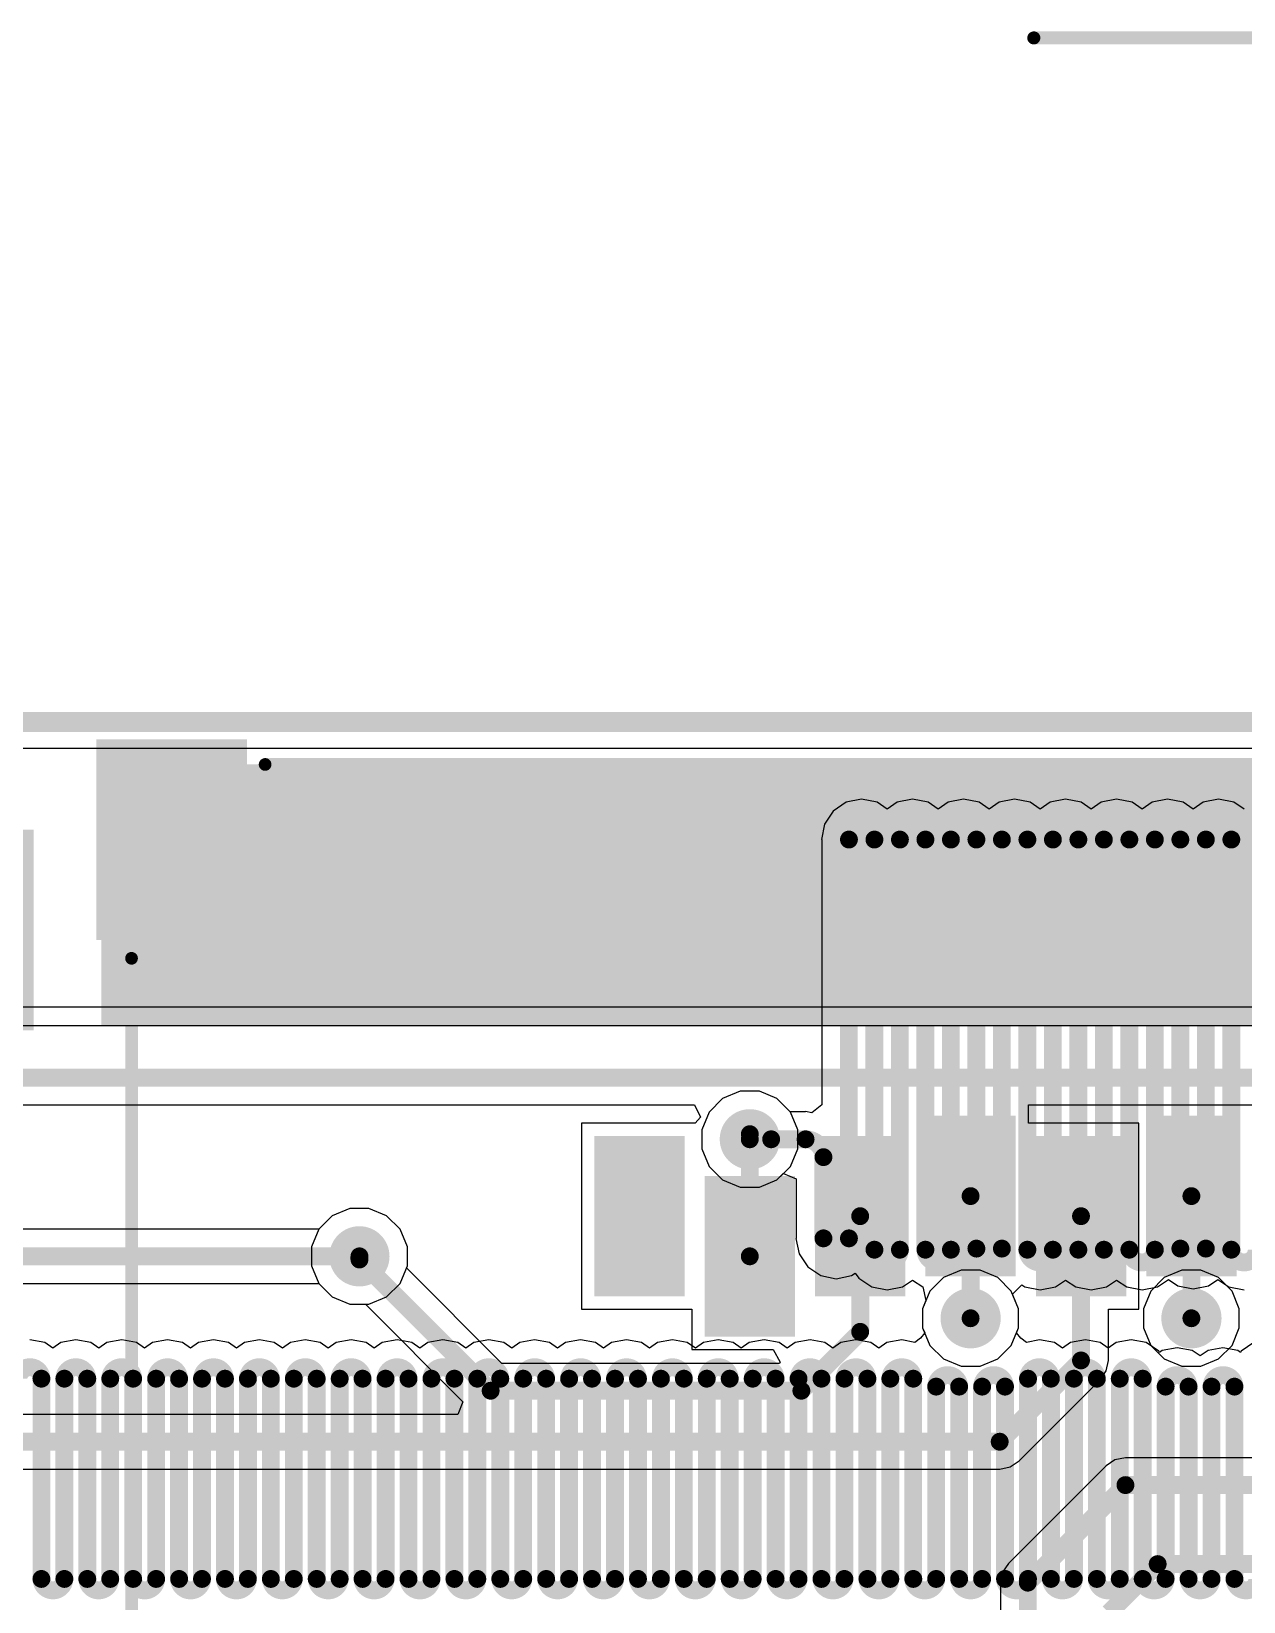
# Model space of a CAD drawing. Header units: inches. Extents: x -3 to 128, y -12 to 41.
# Drawn here: x 45.28 to 57.36, y 24.33 to 39.97 of the extents above; entities that cross this region are included whole.
import ezdxf

# ---------------------------------------------------------------- set-up
doc = ezdxf.new("R2010")
doc.units = ezdxf.units.IN
for name, color, linetype in [('Board Cutout', 216, 'Continuous'), ('Bottom Layer', 5, 'Continuous'), ('Layer 1', 16, 'Continuous'), ('Layer 2', 76, 'Continuous'), ('Mechanical 13', 56, 'Continuous'), ('Top Layer', 1, 'Continuous'), ('Top Overlay', 2, 'Continuous'), ('Top Paste', 8, 'Continuous'), ('Top Solder', 216, 'Continuous'), ('Via Holes', 16, 'Continuous')]:
    doc.layers.add(name, color=color, linetype=linetype)

msp = doc.modelspace()

# ---------------------------------------------------------------- hatches: boundary and pattern name
at = {"layer": 'Bottom Layer'}
h = msp.add_hatch(color=5, dxfattribs=at)
edge = h.paths.add_edge_path()
edge.add_arc((52.442, 28.933), 0.3, 0, 360)
h = msp.add_hatch(color=5, dxfattribs=at)
edge = h.paths.add_edge_path()
edge.add_arc((48.552, 27.767), 0.3, 0, 360)
h = msp.add_hatch(color=5, dxfattribs=at)
edge = h.paths.add_edge_path()
edge.add_arc((54.642, 27.15), 0.3, 0, 360)
h = msp.add_hatch(color=5, dxfattribs=at)
edge = h.paths.add_edge_path()
edge.add_arc((56.842, 27.15), 0.3, 0, 360)
at = {"layer": 'Layer 1'}
h = msp.add_hatch(color=16, dxfattribs=at)
edge = h.paths.add_edge_path()
edge.add_arc((52.442, 28.933), 0.3, 0, 360)
h = msp.add_hatch(color=16, dxfattribs=at)
edge = h.paths.add_edge_path()
edge.add_arc((48.552, 27.767), 0.3, 0, 360)
h = msp.add_hatch(color=16, dxfattribs=at)
edge = h.paths.add_edge_path()
edge.add_arc((54.642, 27.15), 0.3, 0, 360)
h = msp.add_hatch(color=16, dxfattribs=at)
edge = h.paths.add_edge_path()
edge.add_arc((56.842, 27.15), 0.3, 0, 360)
at = {"layer": 'Layer 2'}
h = msp.add_hatch(color=76, dxfattribs=at)
edge = h.paths.add_edge_path()
edge.add_arc((52.442, 28.933), 0.3, 0, 360)
h = msp.add_hatch(color=76, dxfattribs=at)
edge = h.paths.add_edge_path()
edge.add_arc((48.552, 27.767), 0.3, 0, 360)
h = msp.add_hatch(color=76, dxfattribs=at)
edge = h.paths.add_edge_path()
edge.add_arc((54.642, 27.15), 0.3, 0, 360)
h = msp.add_hatch(color=76, dxfattribs=at)
edge = h.paths.add_edge_path()
edge.add_arc((56.842, 27.15), 0.3, 0, 360)
at = {"layer": 'Top Layer'}
for points in [[(47.382, 30.967), (45.982, 30.967), (45.982, 32.867), (47.382, 32.867)], [(60.532, 32.667), (45.982, 32.667), (45.982, 30.067), (60.532, 30.067)], [(55.042, 27.617), (54.242, 27.617), (54.242, 29.117), (55.042, 29.117)], [(57.242, 27.617), (56.442, 27.617), (56.442, 29.117), (57.242, 29.117)], [(51.742, 27.417), (50.942, 27.417), (50.942, 28.917), (51.742, 28.917)], [(53.942, 27.417), (53.142, 27.417), (53.142, 28.917), (53.942, 28.917)], [(56.142, 27.417), (55.342, 27.417), (55.342, 28.917), (56.142, 28.917)], [(52.842, 27.017), (52.042, 27.017), (52.042, 28.517), (52.842, 28.517)]]:
    msp.add_hatch(color=1, dxfattribs=at).paths.add_polyline_path(points)
h = msp.add_hatch(color=1, dxfattribs=at)
edge = h.paths.add_edge_path()
edge.add_arc((52.442, 28.933), 0.3, 0, 360)
h = msp.add_hatch(color=1, dxfattribs=at)
edge = h.paths.add_edge_path()
edge.add_arc((48.552, 27.767), 0.3, 0, 360)
h = msp.add_hatch(color=1, dxfattribs=at)
edge = h.paths.add_edge_path()
edge.add_arc((54.642, 27.15), 0.3, 0, 360)
h = msp.add_hatch(color=1, dxfattribs=at)
edge = h.paths.add_edge_path()
edge.add_arc((56.842, 27.15), 0.3, 0, 360)
at = {"layer": 'Top Paste'}
for points in [[(47.382, 30.967), (45.982, 30.967), (45.982, 32.867), (47.382, 32.867)], [(55.042, 27.617), (54.242, 27.617), (54.242, 29.117), (55.042, 29.117)], [(57.242, 27.617), (56.442, 27.617), (56.442, 29.117), (57.242, 29.117)], [(51.742, 27.417), (50.942, 27.417), (50.942, 28.917), (51.742, 28.917)], [(53.942, 27.417), (53.142, 27.417), (53.142, 28.917), (53.942, 28.917)], [(56.142, 27.417), (55.342, 27.417), (55.342, 28.917), (56.142, 28.917)], [(52.842, 27.017), (52.042, 27.017), (52.042, 28.517), (52.842, 28.517)]]:
    msp.add_hatch(color=8, dxfattribs=at).paths.add_polyline_path(points)
at = {"layer": 'Top Solder'}
for points in [[(47.432, 30.917), (45.932, 30.917), (45.932, 32.917), (47.432, 32.917)], [(45.305, 30.017), (43.805, 30.017), (43.805, 32.017), (45.305, 32.017)], [(55.092, 27.567), (54.192, 27.567), (54.192, 29.167), (55.092, 29.167)], [(57.292, 27.567), (56.392, 27.567), (56.392, 29.167), (57.292, 29.167)], [(51.792, 27.367), (50.892, 27.367), (50.892, 28.967), (51.792, 28.967)], [(53.992, 27.367), (53.092, 27.367), (53.092, 28.967), (53.992, 28.967)], [(56.192, 27.367), (55.292, 27.367), (55.292, 28.967), (56.192, 28.967)], [(52.892, 26.967), (51.992, 26.967), (51.992, 28.567), (52.892, 28.567)]]:
    msp.add_hatch(color=216, dxfattribs=at).paths.add_polyline_path(points)
at = {"layer": 'Via Holes'}
h = msp.add_hatch(color=7, dxfattribs=at)
edge = h.paths.add_edge_path()
edge.add_arc((52.442, 28.933), 0.15, 0, 360)
h = msp.add_hatch(color=7, dxfattribs=at)
edge = h.paths.add_edge_path()
edge.add_arc((48.552, 27.767), 0.15, 0, 360)
h = msp.add_hatch(color=7, dxfattribs=at)
edge = h.paths.add_edge_path()
edge.add_arc((54.642, 27.15), 0.15, 0, 360)
h = msp.add_hatch(color=7, dxfattribs=at)
edge = h.paths.add_edge_path()
edge.add_arc((56.842, 27.15), 0.15, 0, 360)

# ---------------------------------------------------------------- linework, layer by layer
at = {"layer": 'Board Cutout', "const_width": 0.2}
msp.add_lwpolyline([(-0.003, 33.09), (59.998, 33.09)], dxfattribs=at)
at = {"layer": 'Bottom Layer'}
for p, q in [((44.593, 32.831), (58.748, 32.831)), ((60.181, 30.248), (12.788, 30.248)), ((12.788, 30.067), (60.181, 30.067)), ((52.347, 29.411), (52.171, 29.338)), ((52.537, 29.411), (52.347, 29.411)), ((52.712, 29.338), (52.537, 29.411)), ((52.171, 29.338), (52.037, 29.204)), ((52.847, 29.204), (52.712, 29.338)), ((52.037, 29.204), (51.964, 29.028)), ((52.919, 29.028), (52.847, 29.204)), ((51.964, 29.028), (51.964, 28.838)), ((52.919, 28.838), (52.919, 29.028)), ((51.964, 28.838), (52.037, 28.663)), ((52.847, 28.663), (52.919, 28.838)), ((52.037, 28.663), (52.171, 28.528)), ((52.712, 28.528), (52.847, 28.663)), ((52.171, 28.528), (52.347, 28.455)), ((52.537, 28.455), (52.712, 28.528)), ((52.347, 28.455), (52.537, 28.455)), ((48.281, 28.172), (48.147, 28.038)), ((48.457, 28.245), (48.281, 28.172)), ((48.647, 28.245), (48.457, 28.245)), ((48.823, 28.172), (48.647, 28.245)), ((48.957, 28.038), (48.823, 28.172)), ((48.147, 28.038), (48.074, 27.862)), ((49.03, 27.862), (48.957, 28.038)), ((48.074, 27.862), (48.074, 27.672)), ((49.03, 27.672), (49.03, 27.862)), ((48.074, 27.672), (48.147, 27.496)), ((48.957, 27.496), (49.03, 27.672)), ((56.571, 27.555), (56.437, 27.42)), ((56.747, 27.628), (56.571, 27.555)), ((56.937, 27.628), (56.747, 27.628)), ((57.112, 27.555), (56.937, 27.628)), ((57.247, 27.42), (57.112, 27.555)), ((48.147, 27.496), (48.281, 27.362)), ((48.823, 27.362), (48.957, 27.496)), ((56.437, 27.42), (56.364, 27.245)), ((57.319, 27.245), (57.247, 27.42)), ((48.281, 27.362), (48.457, 27.289)), ((48.457, 27.289), (48.647, 27.289)), ((48.647, 27.289), (48.823, 27.362)), ((56.364, 27.245), (56.364, 27.055)), ((57.319, 27.055), (57.319, 27.245)), ((56.364, 27.055), (56.437, 26.879)), ((57.247, 26.879), (57.319, 27.055)), ((56.437, 26.879), (56.571, 26.745)), ((57.112, 26.745), (57.247, 26.879)), ((56.571, 26.745), (56.747, 26.672)), ((56.747, 26.672), (56.937, 26.672)), ((56.937, 26.672), (57.112, 26.745))]:
    msp.add_line(p, q, dxfattribs=at)
at = {"layer": 'Layer 1'}
for p, q in [((44.593, 32.831), (58.748, 32.831)), ((53.403, 32.29), (53.273, 32.203)), ((53.556, 32.321), (53.403, 32.29)), ((53.71, 32.29), (53.556, 32.321)), ((53.81, 32.223), (53.71, 32.29)), ((53.911, 32.29), (53.81, 32.223)), ((54.064, 32.321), (53.911, 32.29)), ((54.218, 32.29), (54.064, 32.321)), ((54.318, 32.223), (54.218, 32.29)), ((54.419, 32.29), (54.318, 32.223)), ((54.572, 32.321), (54.419, 32.29)), ((54.726, 32.29), (54.572, 32.321)), ((54.826, 32.223), (54.726, 32.29)), ((54.927, 32.29), (54.826, 32.223)), ((55.08, 32.321), (54.927, 32.29)), ((55.234, 32.29), (55.08, 32.321)), ((55.334, 32.223), (55.234, 32.29)), ((55.435, 32.29), (55.334, 32.223)), ((55.588, 32.321), (55.435, 32.29)), ((55.742, 32.29), (55.588, 32.321)), ((55.842, 32.223), (55.742, 32.29)), ((55.943, 32.29), (55.842, 32.223)), ((56.096, 32.321), (55.943, 32.29)), ((56.25, 32.29), (56.096, 32.321)), ((56.35, 32.223), (56.25, 32.29)), ((56.451, 32.29), (56.35, 32.223)), ((56.604, 32.321), (56.451, 32.29)), ((56.758, 32.29), (56.604, 32.321)), ((56.858, 32.223), (56.758, 32.29)), ((56.959, 32.29), (56.858, 32.223)), ((57.112, 32.321), (56.959, 32.29)), ((57.266, 32.29), (57.112, 32.321)), ((57.366, 32.223), (57.266, 32.29)), ((53.186, 32.073), (53.155, 31.919)), ((53.273, 32.203), (53.186, 32.073)), ((53.155, 31.919), (53.158, 31.919)), ((53.158, 31.919), (53.158, 29.277)), ((52.347, 29.411), (52.171, 29.338)), ((52.537, 29.411), (52.347, 29.411)), ((52.712, 29.338), (52.537, 29.411)), ((52.171, 29.338), (52.037, 29.204)), ((52.845, 29.205), (52.712, 29.338)), ((53.158, 29.277), (53.059, 29.196)), ((52.037, 29.204), (51.964, 29.028)), ((52.998, 29.205), (52.845, 29.205)), ((53.059, 29.196), (52.998, 29.209)), ((52.998, 29.209), (52.998, 29.205)), ((51.964, 29.028), (51.964, 28.838)), ((51.964, 28.838), (52.037, 28.663)), ((52.037, 28.663), (52.171, 28.528)), ((52.171, 28.528), (52.347, 28.455)), ((52.537, 28.455), (52.712, 28.528)), ((52.712, 28.528), (52.777, 28.592)), ((52.777, 28.592), (52.904, 28.54)), ((52.904, 28.54), (52.904, 27.946)), ((52.347, 28.455), (52.537, 28.455)), ((48.281, 28.172), (48.148, 28.039)), ((48.457, 28.245), (48.281, 28.172)), ((48.647, 28.245), (48.457, 28.245)), ((48.823, 28.172), (48.647, 28.245)), ((48.957, 28.038), (48.823, 28.172)), ((48.148, 28.039), (39.082, 28.039)), ((49.03, 27.862), (48.957, 28.038)), ((49.03, 27.672), (49.03, 27.862)), ((52.904, 27.946), (52.901, 27.946)), ((52.901, 27.946), (52.932, 27.792)), ((52.932, 27.792), (53.019, 27.662)), ((48.957, 27.496), (49.03, 27.672)), ((53.019, 27.662), (53.149, 27.575)), ((53.149, 27.575), (53.302, 27.544)), ((53.302, 27.544), (53.456, 27.575)), ((53.456, 27.575), (53.493, 27.6)), ((53.493, 27.6), (53.527, 27.549)), ((53.527, 27.549), (53.657, 27.462)), ((56.504, 27.462), (56.612, 27.535)), ((56.612, 27.535), (56.705, 27.473)), ((57.012, 27.473), (57.105, 27.535)), ((57.105, 27.535), (57.213, 27.462)), ((39.861, 27.495), (48.148, 27.495)), ((48.148, 27.495), (48.281, 27.362)), ((48.823, 27.362), (48.957, 27.496)), ((53.657, 27.462), (53.81, 27.432)), ((53.81, 27.432), (53.964, 27.462)), ((53.964, 27.462), (54.064, 27.529)), ((54.064, 27.529), (54.165, 27.462)), ((54.165, 27.462), (54.197, 27.326)), ((55.059, 27.391), (55.151, 27.482)), ((55.119, 27.245), (55.059, 27.391)), ((55.151, 27.482), (55.181, 27.462)), ((55.181, 27.462), (55.334, 27.432)), ((55.334, 27.432), (55.488, 27.462)), ((55.488, 27.462), (55.588, 27.529)), ((55.588, 27.529), (55.689, 27.462)), ((55.689, 27.462), (55.842, 27.432)), ((55.842, 27.432), (55.996, 27.462)), ((55.996, 27.462), (56.096, 27.529)), ((56.096, 27.529), (56.197, 27.462)), ((56.197, 27.462), (56.35, 27.432)), ((56.35, 27.432), (56.504, 27.462)), ((56.705, 27.473), (56.858, 27.442)), ((56.858, 27.442), (57.012, 27.473)), ((57.213, 27.462), (57.366, 27.432)), ((48.281, 27.362), (48.457, 27.289)), ((48.457, 27.289), (48.647, 27.289)), ((48.647, 27.289), (48.823, 27.362)), ((54.197, 27.326), (54.164, 27.245)), ((54.164, 27.245), (54.164, 27.055)), ((55.119, 27.055), (55.119, 27.245)), ((45.418, 26.907), (45.269, 26.936)), ((45.498, 26.853), (45.418, 26.907)), ((45.578, 26.907), (45.498, 26.853)), ((45.726, 26.936), (45.578, 26.907)), ((45.875, 26.907), (45.726, 26.936)), ((45.955, 26.853), (45.875, 26.907)), ((46.035, 26.907), (45.955, 26.853)), ((46.184, 26.936), (46.035, 26.907)), ((46.332, 26.907), (46.184, 26.936)), ((46.412, 26.853), (46.332, 26.907)), ((46.492, 26.907), (46.412, 26.853)), ((46.641, 26.936), (46.492, 26.907)), ((46.789, 26.907), (46.641, 26.936)), ((46.869, 26.853), (46.789, 26.907)), ((46.949, 26.907), (46.869, 26.853)), ((47.098, 26.936), (46.949, 26.907)), ((47.247, 26.907), (47.098, 26.936)), ((47.327, 26.853), (47.247, 26.907)), ((47.407, 26.907), (47.327, 26.853)), ((47.555, 26.936), (47.407, 26.907)), ((47.704, 26.907), (47.555, 26.936)), ((47.784, 26.853), (47.704, 26.907)), ((47.864, 26.907), (47.784, 26.853)), ((48.012, 26.936), (47.864, 26.907)), ((48.161, 26.907), (48.012, 26.936)), ((48.241, 26.853), (48.161, 26.907)), ((48.321, 26.907), (48.241, 26.853)), ((48.47, 26.936), (48.321, 26.907)), ((48.618, 26.907), (48.47, 26.936)), ((48.698, 26.853), (48.618, 26.907)), ((48.778, 26.907), (48.698, 26.853)), ((48.927, 26.936), (48.778, 26.907)), ((49.075, 26.907), (48.927, 26.936)), ((49.155, 26.853), (49.075, 26.907)), ((49.235, 26.907), (49.155, 26.853)), ((49.384, 26.936), (49.235, 26.907)), ((49.533, 26.907), (49.384, 26.936)), ((49.613, 26.853), (49.533, 26.907)), ((49.693, 26.907), (49.613, 26.853)), ((49.841, 26.936), (49.693, 26.907)), ((49.99, 26.907), (49.841, 26.936)), ((50.07, 26.853), (49.99, 26.907)), ((50.15, 26.907), (50.07, 26.853)), ((50.298, 26.936), (50.15, 26.907)), ((50.447, 26.907), (50.298, 26.936)), ((50.527, 26.853), (50.447, 26.907)), ((50.607, 26.907), (50.527, 26.853)), ((50.756, 26.936), (50.607, 26.907)), ((50.904, 26.907), (50.756, 26.936)), ((50.984, 26.853), (50.904, 26.907)), ((51.064, 26.907), (50.984, 26.853)), ((51.213, 26.936), (51.064, 26.907)), ((51.361, 26.907), (51.213, 26.936)), ((51.441, 26.853), (51.361, 26.907)), ((51.521, 26.907), (51.441, 26.853)), ((51.67, 26.936), (51.521, 26.907)), ((51.819, 26.907), (51.67, 26.936)), ((51.899, 26.853), (51.819, 26.907)), ((51.979, 26.907), (51.899, 26.853)), ((52.127, 26.936), (51.979, 26.907)), ((52.276, 26.907), (52.127, 26.936)), ((52.356, 26.853), (52.276, 26.907)), ((52.436, 26.907), (52.356, 26.853)), ((52.584, 26.936), (52.436, 26.907)), ((52.733, 26.907), (52.584, 26.936)), ((52.813, 26.853), (52.733, 26.907)), ((52.893, 26.907), (52.813, 26.853)), ((53.042, 26.936), (52.893, 26.907)), ((53.19, 26.907), (53.042, 26.936)), ((53.27, 26.853), (53.19, 26.907)), ((53.35, 26.907), (53.27, 26.853)), ((53.499, 26.936), (53.35, 26.907)), ((53.647, 26.907), (53.499, 26.936)), ((53.727, 26.853), (53.647, 26.907)), ((53.807, 26.907), (53.727, 26.853)), ((53.956, 26.936), (53.807, 26.907)), ((54.086, 26.91), (53.956, 26.936)), ((54.141, 26.952), (54.086, 26.91)), ((54.184, 27.006), (54.141, 26.952)), ((54.164, 27.055), (54.184, 27.006)), ((55.099, 27.006), (55.119, 27.055)), ((55.143, 26.951), (55.099, 27.006)), ((55.197, 26.91), (55.143, 26.951)), ((55.328, 26.936), (55.197, 26.91)), ((55.476, 26.907), (55.328, 26.936)), ((55.556, 26.853), (55.476, 26.907)), ((55.636, 26.907), (55.556, 26.853)), ((55.785, 26.936), (55.636, 26.907)), ((55.933, 26.907), (55.785, 26.936)), ((56.013, 26.853), (55.933, 26.907)), ((56.093, 26.907), (56.013, 26.853)), ((56.242, 26.936), (56.093, 26.907)), ((56.391, 26.907), (56.242, 26.936)), ((56.517, 26.822), (56.391, 26.907)), ((57.465, 26.907), (57.339, 26.822)), ((56.525, 26.81), (56.517, 26.822)), ((56.551, 26.828), (56.525, 26.81)), ((56.699, 26.857), (56.551, 26.828)), ((56.848, 26.828), (56.699, 26.857)), ((56.928, 26.774), (56.848, 26.828)), ((57.008, 26.828), (56.928, 26.774)), ((57.156, 26.857), (57.008, 26.828)), ((57.305, 26.828), (57.156, 26.857)), ((57.331, 26.81), (57.305, 26.828)), ((57.339, 26.822), (57.331, 26.81))]:
    msp.add_line(p, q, dxfattribs=at)
at = {"layer": 'Layer 1', "const_width": 0.178}
for points in [[(53.429, 31.919, -1), (53.683, 31.919)], [(53.937, 31.919, -1), (54.191, 31.919)], [(54.445, 31.919, -1), (54.699, 31.919)], [(54.953, 31.919, -1), (55.207, 31.919)], [(55.461, 31.919, -1), (55.715, 31.919)], [(55.969, 31.919, -1), (56.223, 31.919)], [(56.477, 31.919, -1), (56.731, 31.919)], [(56.985, 31.919, -1), (57.239, 31.919)], [(52.998, 28.933, -0.414214), (53.175, 28.755)], [(53.429, 27.946, -1), (53.175, 27.946)], [(53.937, 27.833, -1), (53.683, 27.833)], [(54.445, 27.833, -1), (54.191, 27.833)], [(54.953, 27.844, -1), (54.699, 27.844)], [(55.461, 27.833, -1), (55.207, 27.833)], [(55.969, 27.833, -1), (55.715, 27.833)], [(56.477, 27.833, -1), (56.223, 27.833)], [(56.985, 27.844, -1), (56.731, 27.844)], [(57.493, 27.833, -1), (57.239, 27.833)], [(45.155, 26.548, -1), (45.384, 26.548)], [(45.612, 26.548, -1), (45.841, 26.548)], [(46.069, 26.548, -1), (46.298, 26.548)], [(46.527, 26.548, -1), (46.755, 26.548)], [(46.984, 26.548, -1), (47.212, 26.548)], [(47.441, 26.548, -1), (47.67, 26.548)], [(47.898, 26.548, -1), (48.127, 26.548)], [(48.355, 26.548, -1), (48.584, 26.548)], [(48.813, 26.548, -1), (49.041, 26.548)], [(49.27, 26.548, -1), (49.498, 26.548)], [(49.727, 26.548, -1), (49.956, 26.548)], [(50.184, 26.548, -1), (50.413, 26.548)], [(50.641, 26.548, -1), (50.87, 26.548)], [(51.099, 26.548, -1), (51.327, 26.548)], [(51.556, 26.548, -1), (51.784, 26.548)], [(52.013, 26.548, -1), (52.242, 26.548)], [(52.47, 26.548, -1), (52.699, 26.548)], [(52.927, 26.548, -1), (53.156, 26.548)], [(53.385, 26.548, -1), (53.613, 26.548)], [(53.842, 26.548, -1), (54.07, 26.548)], [(55.213, 26.548, -1), (55.442, 26.548)], [(55.671, 26.548, -1), (55.899, 26.548)], [(56.128, 26.548, -1), (56.356, 26.548)], [(54.299, 26.469, -1), (54.528, 26.469)], [(54.756, 26.469, -1), (54.985, 26.469)], [(56.585, 26.469, -1), (56.814, 26.469)], [(57.042, 26.469, -1), (57.271, 26.469)], [(45.612, 24.553, -1), (45.384, 24.553)], [(46.069, 24.553, -1), (45.841, 24.553)], [(46.527, 24.553, -1), (46.298, 24.553)], [(46.984, 24.553, -1), (46.755, 24.553)], [(47.441, 24.553, -1), (47.212, 24.553)], [(47.898, 24.553, -1), (47.67, 24.553)], [(48.355, 24.553, -1), (48.127, 24.553)], [(48.813, 24.553, -1), (48.584, 24.553)], [(49.27, 24.553, -1), (49.041, 24.553)], [(49.727, 24.553, -1), (49.498, 24.553)], [(50.184, 24.553, -1), (49.956, 24.553)], [(50.641, 24.553, -1), (50.413, 24.553)], [(51.099, 24.553, -1), (50.87, 24.553)], [(51.556, 24.553, -1), (51.327, 24.553)], [(52.013, 24.553, -1), (51.784, 24.553)], [(52.47, 24.553, -1), (52.242, 24.553)], [(52.927, 24.553, -1), (52.699, 24.553)], [(53.385, 24.553, -1), (53.156, 24.553)], [(53.842, 24.553, -1), (53.613, 24.553)], [(54.299, 24.553, -1), (54.07, 24.553)], [(54.756, 24.553, -1), (54.528, 24.553)], [(55.213, 24.553, -1), (54.985, 24.553)], [(55.671, 24.553, -1), (55.442, 24.553)], [(56.128, 24.553, -1), (55.899, 24.553)], [(56.585, 24.553, -1), (56.356, 24.553)], [(57.042, 24.553, -1), (56.814, 24.553)], [(57.499, 24.553, -1), (57.271, 24.553)]]:
    msp.add_lwpolyline(points, format="xyb", dxfattribs=at)
for points in [[(53.429, 27.946), (53.429, 31.919)], [(53.683, 27.833), (53.683, 31.919)], [(53.937, 27.833), (53.937, 31.919)], [(54.191, 27.833), (54.191, 31.919)], [(54.445, 27.833), (54.445, 31.919)], [(54.699, 27.844), (54.699, 31.919)], [(54.953, 27.844), (54.953, 31.919)], [(55.207, 27.833), (55.207, 31.919)], [(55.461, 27.833), (55.461, 31.919)], [(55.715, 27.833), (55.715, 31.919)], [(55.969, 27.833), (55.969, 31.919)], [(56.223, 27.833), (56.223, 31.919)], [(56.477, 27.833), (56.477, 31.919)], [(56.731, 27.844), (56.731, 31.919)], [(56.985, 27.844), (56.985, 31.919)], [(57.239, 27.833), (57.239, 31.919)], [(52.442, 28.933), (52.655, 28.933)], [(52.655, 28.933), (52.998, 28.933)], [(53.175, 27.946), (53.175, 28.755)], [(39.082, 27.767), (48.552, 27.767)], [(45.384, 24.553), (45.384, 26.548)], [(45.612, 24.553), (45.612, 26.548)], [(45.841, 24.553), (45.841, 26.548)], [(46.069, 24.553), (46.069, 26.548)], [(46.298, 24.553), (46.298, 26.548)], [(46.527, 24.553), (46.527, 26.548)], [(46.755, 24.553), (46.755, 26.548)], [(46.984, 24.553), (46.984, 26.548)], [(47.212, 24.553), (47.212, 26.548)], [(47.441, 24.553), (47.441, 26.548)], [(47.67, 24.553), (47.67, 26.548)], [(47.898, 24.553), (47.898, 26.548)], [(48.127, 24.553), (48.127, 26.548)], [(48.355, 24.553), (48.355, 26.548)], [(48.584, 24.553), (48.584, 26.548)], [(48.813, 24.553), (48.813, 26.548)], [(49.041, 24.553), (49.041, 26.548)], [(49.27, 24.553), (49.27, 26.548)], [(49.498, 24.553), (49.498, 26.548)], [(49.727, 24.553), (49.727, 26.548)], [(49.956, 24.553), (49.956, 26.548)], [(50.184, 24.553), (50.184, 26.548)], [(50.413, 24.553), (50.413, 26.548)], [(50.641, 24.553), (50.641, 26.548)], [(50.87, 24.553), (50.87, 26.548)], [(51.099, 24.553), (51.099, 26.548)], [(51.327, 24.553), (51.327, 26.548)], [(51.556, 24.553), (51.556, 26.548)], [(51.784, 24.553), (51.784, 26.548)], [(52.013, 24.553), (52.013, 26.548)], [(52.242, 24.553), (52.242, 26.548)], [(52.47, 24.553), (52.47, 26.548)], [(52.699, 24.553), (52.699, 26.548)], [(52.927, 24.553), (52.927, 26.548)], [(53.156, 24.553), (53.156, 26.548)], [(53.385, 24.553), (53.385, 26.548)], [(53.613, 24.553), (53.613, 26.548)], [(53.842, 24.553), (53.842, 26.548)], [(54.07, 24.553), (54.07, 26.548)], [(55.213, 24.553), (55.213, 26.548)], [(55.442, 24.553), (55.442, 26.548)], [(55.671, 24.553), (55.671, 26.548)], [(55.899, 24.553), (55.899, 26.548)], [(56.128, 24.553), (56.128, 26.548)], [(56.356, 24.553), (56.356, 26.548)], [(54.299, 24.553), (54.299, 26.469)], [(54.528, 24.553), (54.528, 26.469)], [(54.756, 24.553), (54.756, 26.469)], [(54.985, 24.553), (54.985, 26.469)], [(56.585, 24.553), (56.585, 26.469)], [(56.814, 24.553), (56.814, 26.469)], [(57.042, 24.553), (57.042, 26.469)], [(57.271, 24.553), (57.271, 26.469)]]:
    msp.add_lwpolyline(points, dxfattribs=at)
at = {"layer": 'Layer 1', "const_width": 0.0889}
for points in [[(53.385, 31.919, 1), (53.474, 31.919, 1)], [(53.385, 31.919, 1), (53.474, 31.919, 1)], [(53.639, 31.919, 1), (53.728, 31.919, 1)], [(53.639, 31.919, 1), (53.728, 31.919, 1)], [(53.893, 31.919, 1), (53.982, 31.919, 1)], [(53.893, 31.919, 1), (53.982, 31.919, 1)], [(54.147, 31.919, 1), (54.236, 31.919, 1)], [(54.147, 31.919, 1), (54.236, 31.919, 1)], [(54.401, 31.919, 1), (54.49, 31.919, 1)], [(54.401, 31.919, 1), (54.49, 31.919, 1)], [(54.655, 31.919, 1), (54.744, 31.919, 1)], [(54.655, 31.919, 1), (54.744, 31.919, 1)], [(54.909, 31.919, 1), (54.998, 31.919, 1)], [(54.909, 31.919, 1), (54.998, 31.919, 1)], [(55.163, 31.919, 1), (55.252, 31.919, 1)], [(55.163, 31.919, 1), (55.252, 31.919, 1)], [(55.417, 31.919, 1), (55.506, 31.919, 1)], [(55.417, 31.919, 1), (55.506, 31.919, 1)], [(55.671, 31.919, 1), (55.76, 31.919, 1)], [(55.671, 31.919, 1), (55.76, 31.919, 1)], [(55.925, 31.919, 1), (56.014, 31.919, 1)], [(55.925, 31.919, 1), (56.014, 31.919, 1)], [(56.179, 31.919, 1), (56.268, 31.919, 1)], [(56.179, 31.919, 1), (56.268, 31.919, 1)], [(56.433, 31.919, 1), (56.522, 31.919, 1)], [(56.433, 31.919, 1), (56.522, 31.919, 1)], [(56.687, 31.919, 1), (56.776, 31.919, 1)], [(56.687, 31.919, 1), (56.776, 31.919, 1)], [(56.941, 31.919, 1), (57.03, 31.919, 1)], [(56.941, 31.919, 1), (57.03, 31.919, 1)], [(57.195, 31.919, 1), (57.284, 31.919, 1)], [(57.195, 31.919, 1), (57.284, 31.919, 1)], [(52.397, 28.933, 1), (52.486, 28.933, 1)], [(52.61, 28.933, 1), (52.699, 28.933, 1)], [(52.61, 28.933, 1), (52.699, 28.933, 1)], [(52.953, 28.933, 1), (53.042, 28.933, 1)], [(52.953, 28.933, 1), (53.042, 28.933, 1)], [(53.131, 28.755, 1), (53.22, 28.755, 1)], [(53.131, 28.755, 1), (53.22, 28.755, 1)], [(53.131, 27.946, 1), (53.22, 27.946, 1)], [(53.131, 27.946, 1), (53.22, 27.946, 1)], [(53.385, 27.946, 1), (53.474, 27.946, 1)], [(53.385, 27.946, 1), (53.474, 27.946, 1)], [(48.508, 27.767, 1), (48.597, 27.767, 1)], [(53.639, 27.833, 1), (53.728, 27.833, 1)], [(53.639, 27.833, 1), (53.728, 27.833, 1)], [(53.893, 27.833, 1), (53.982, 27.833, 1)], [(53.893, 27.833, 1), (53.982, 27.833, 1)], [(54.147, 27.833, 1), (54.236, 27.833, 1)], [(54.147, 27.833, 1), (54.236, 27.833, 1)], [(54.401, 27.833, 1), (54.49, 27.833, 1)], [(54.401, 27.833, 1), (54.49, 27.833, 1)], [(54.655, 27.844, 1), (54.744, 27.844, 1)], [(54.655, 27.844, 1), (54.744, 27.844, 1)], [(54.909, 27.844, 1), (54.998, 27.844, 1)], [(54.909, 27.844, 1), (54.998, 27.844, 1)], [(55.163, 27.833, 1), (55.252, 27.833, 1)], [(55.163, 27.833, 1), (55.252, 27.833, 1)], [(55.417, 27.833, 1), (55.506, 27.833, 1)], [(55.417, 27.833, 1), (55.506, 27.833, 1)], [(55.671, 27.833, 1), (55.76, 27.833, 1)], [(55.671, 27.833, 1), (55.76, 27.833, 1)], [(55.925, 27.833, 1), (56.014, 27.833, 1)], [(55.925, 27.833, 1), (56.014, 27.833, 1)], [(56.179, 27.833, 1), (56.268, 27.833, 1)], [(56.179, 27.833, 1), (56.268, 27.833, 1)], [(56.433, 27.833, 1), (56.522, 27.833, 1)], [(56.433, 27.833, 1), (56.522, 27.833, 1)], [(56.687, 27.844, 1), (56.776, 27.844, 1)], [(56.687, 27.844, 1), (56.776, 27.844, 1)], [(56.941, 27.844, 1), (57.03, 27.844, 1)], [(56.941, 27.844, 1), (57.03, 27.844, 1)], [(57.195, 27.833, 1), (57.284, 27.833, 1)], [(57.195, 27.833, 1), (57.284, 27.833, 1)], [(45.339, 26.548, 1), (45.428, 26.548, 1)], [(45.339, 26.548, 1), (45.428, 26.548, 1)], [(45.568, 26.548, 1), (45.657, 26.548, 1)], [(45.568, 26.548, 1), (45.657, 26.548, 1)], [(45.796, 26.548, 1), (45.885, 26.548, 1)], [(45.796, 26.548, 1), (45.885, 26.548, 1)], [(46.025, 26.548, 1), (46.114, 26.548, 1)], [(46.025, 26.548, 1), (46.114, 26.548, 1)], [(46.253, 26.548, 1), (46.342, 26.548, 1)], [(46.253, 26.548, 1), (46.342, 26.548, 1)], [(46.482, 26.548, 1), (46.571, 26.548, 1)], [(46.482, 26.548, 1), (46.571, 26.548, 1)], [(46.711, 26.548, 1), (46.8, 26.548, 1)], [(46.711, 26.548, 1), (46.8, 26.548, 1)], [(46.939, 26.548, 1), (47.028, 26.548, 1)], [(46.939, 26.548, 1), (47.028, 26.548, 1)], [(47.168, 26.548, 1), (47.257, 26.548, 1)], [(47.168, 26.548, 1), (47.257, 26.548, 1)], [(47.396, 26.548, 1), (47.485, 26.548, 1)], [(47.396, 26.548, 1), (47.485, 26.548, 1)], [(47.625, 26.548, 1), (47.714, 26.548, 1)], [(47.625, 26.548, 1), (47.714, 26.548, 1)], [(47.854, 26.548, 1), (47.943, 26.548, 1)], [(47.854, 26.548, 1), (47.943, 26.548, 1)], [(48.082, 26.548, 1), (48.171, 26.548, 1)], [(48.082, 26.548, 1), (48.171, 26.548, 1)], [(48.311, 26.548, 1), (48.4, 26.548, 1)], [(48.311, 26.548, 1), (48.4, 26.548, 1)], [(48.539, 26.548, 1), (48.628, 26.548, 1)], [(48.539, 26.548, 1), (48.628, 26.548, 1)], [(48.768, 26.548, 1), (48.857, 26.548, 1)], [(48.768, 26.548, 1), (48.857, 26.548, 1)], [(48.997, 26.548, 1), (49.086, 26.548, 1)], [(48.997, 26.548, 1), (49.086, 26.548, 1)], [(49.225, 26.548, 1), (49.314, 26.548, 1)], [(49.225, 26.548, 1), (49.314, 26.548, 1)], [(49.454, 26.548, 1), (49.543, 26.548, 1)], [(49.454, 26.548, 1), (49.543, 26.548, 1)], [(49.682, 26.548, 1), (49.771, 26.548, 1)], [(49.682, 26.548, 1), (49.771, 26.548, 1)], [(49.911, 26.548, 1), (50, 26.548, 1)], [(49.911, 26.548, 1), (50, 26.548, 1)], [(50.14, 26.548, 1), (50.229, 26.548, 1)], [(50.14, 26.548, 1), (50.229, 26.548, 1)], [(50.368, 26.548, 1), (50.457, 26.548, 1)], [(50.368, 26.548, 1), (50.457, 26.548, 1)], [(50.597, 26.548, 1), (50.686, 26.548, 1)], [(50.597, 26.548, 1), (50.686, 26.548, 1)], [(50.825, 26.548, 1), (50.914, 26.548, 1)], [(50.825, 26.548, 1), (50.914, 26.548, 1)], [(51.054, 26.548, 1), (51.143, 26.548, 1)], [(51.054, 26.548, 1), (51.143, 26.548, 1)], [(51.283, 26.548, 1), (51.372, 26.548, 1)], [(51.283, 26.548, 1), (51.372, 26.548, 1)], [(51.511, 26.548, 1), (51.6, 26.548, 1)], [(51.511, 26.548, 1), (51.6, 26.548, 1)], [(51.74, 26.548, 1), (51.829, 26.548, 1)], [(51.74, 26.548, 1), (51.829, 26.548, 1)], [(51.968, 26.548, 1), (52.057, 26.548, 1)], [(51.968, 26.548, 1), (52.057, 26.548, 1)], [(52.197, 26.548, 1), (52.286, 26.548, 1)], [(52.197, 26.548, 1), (52.286, 26.548, 1)], [(52.426, 26.548, 1), (52.515, 26.548, 1)], [(52.426, 26.548, 1), (52.515, 26.548, 1)], [(52.654, 26.548, 1), (52.743, 26.548, 1)], [(52.654, 26.548, 1), (52.743, 26.548, 1)], [(52.883, 26.548, 1), (52.972, 26.548, 1)], [(52.883, 26.548, 1), (52.972, 26.548, 1)], [(53.111, 26.548, 1), (53.2, 26.548, 1)], [(53.111, 26.548, 1), (53.2, 26.548, 1)], [(53.34, 26.548, 1), (53.429, 26.548, 1)], [(53.34, 26.548, 1), (53.429, 26.548, 1)], [(53.569, 26.548, 1), (53.658, 26.548, 1)], [(53.569, 26.548, 1), (53.658, 26.548, 1)], [(53.797, 26.548, 1), (53.886, 26.548, 1)], [(53.797, 26.548, 1), (53.886, 26.548, 1)], [(54.026, 26.548, 1), (54.115, 26.548, 1)], [(54.026, 26.548, 1), (54.115, 26.548, 1)], [(55.169, 26.548, 1), (55.258, 26.548, 1)], [(55.169, 26.548, 1), (55.258, 26.548, 1)], [(55.397, 26.548, 1), (55.486, 26.548, 1)], [(55.397, 26.548, 1), (55.486, 26.548, 1)], [(55.626, 26.548, 1), (55.715, 26.548, 1)], [(55.626, 26.548, 1), (55.715, 26.548, 1)], [(55.855, 26.548, 1), (55.944, 26.548, 1)], [(55.855, 26.548, 1), (55.944, 26.548, 1)], [(56.083, 26.548, 1), (56.172, 26.548, 1)], [(56.083, 26.548, 1), (56.172, 26.548, 1)], [(56.312, 26.548, 1), (56.401, 26.548, 1)], [(56.312, 26.548, 1), (56.401, 26.548, 1)], [(54.254, 26.469, 1), (54.343, 26.469, 1)], [(54.254, 26.469, 1), (54.343, 26.469, 1)], [(54.483, 26.469, 1), (54.572, 26.469, 1)], [(54.483, 26.469, 1), (54.572, 26.469, 1)], [(54.712, 26.469, 1), (54.801, 26.469, 1)], [(54.712, 26.469, 1), (54.801, 26.469, 1)], [(54.94, 26.469, 1), (55.029, 26.469, 1)], [(54.94, 26.469, 1), (55.029, 26.469, 1)], [(56.54, 26.469, 1), (56.629, 26.469, 1)], [(56.54, 26.469, 1), (56.629, 26.469, 1)], [(56.769, 26.469, 1), (56.858, 26.469, 1)], [(56.769, 26.469, 1), (56.858, 26.469, 1)], [(56.998, 26.469, 1), (57.087, 26.469, 1)], [(56.998, 26.469, 1), (57.087, 26.469, 1)], [(57.226, 26.469, 1), (57.315, 26.469, 1)], [(57.226, 26.469, 1), (57.315, 26.469, 1)], [(45.339, 24.553, 1), (45.428, 24.553, 1)], [(45.339, 24.553, 1), (45.428, 24.553, 1)], [(45.568, 24.553, 1), (45.657, 24.553, 1)], [(45.568, 24.553, 1), (45.657, 24.553, 1)], [(45.796, 24.553, 1), (45.885, 24.553, 1)], [(45.796, 24.553, 1), (45.885, 24.553, 1)], [(46.025, 24.553, 1), (46.114, 24.553, 1)], [(46.025, 24.553, 1), (46.114, 24.553, 1)], [(46.253, 24.553, 1), (46.342, 24.553, 1)], [(46.253, 24.553, 1), (46.342, 24.553, 1)], [(46.482, 24.553, 1), (46.571, 24.553, 1)], [(46.482, 24.553, 1), (46.571, 24.553, 1)], [(46.711, 24.553, 1), (46.8, 24.553, 1)], [(46.711, 24.553, 1), (46.8, 24.553, 1)], [(46.939, 24.553, 1), (47.028, 24.553, 1)], [(46.939, 24.553, 1), (47.028, 24.553, 1)], [(47.168, 24.553, 1), (47.257, 24.553, 1)], [(47.168, 24.553, 1), (47.257, 24.553, 1)], [(47.396, 24.553, 1), (47.485, 24.553, 1)], [(47.396, 24.553, 1), (47.485, 24.553, 1)], [(47.625, 24.553, 1), (47.714, 24.553, 1)], [(47.625, 24.553, 1), (47.714, 24.553, 1)], [(47.854, 24.553, 1), (47.943, 24.553, 1)], [(47.854, 24.553, 1), (47.943, 24.553, 1)], [(48.082, 24.553, 1), (48.171, 24.553, 1)], [(48.082, 24.553, 1), (48.171, 24.553, 1)], [(48.311, 24.553, 1), (48.4, 24.553, 1)], [(48.311, 24.553, 1), (48.4, 24.553, 1)], [(48.539, 24.553, 1), (48.628, 24.553, 1)], [(48.539, 24.553, 1), (48.628, 24.553, 1)], [(48.768, 24.553, 1), (48.857, 24.553, 1)], [(48.768, 24.553, 1), (48.857, 24.553, 1)], [(48.997, 24.553, 1), (49.086, 24.553, 1)], [(48.997, 24.553, 1), (49.086, 24.553, 1)], [(49.225, 24.553, 1), (49.314, 24.553, 1)], [(49.225, 24.553, 1), (49.314, 24.553, 1)], [(49.454, 24.553, 1), (49.543, 24.553, 1)], [(49.454, 24.553, 1), (49.543, 24.553, 1)], [(49.682, 24.553, 1), (49.771, 24.553, 1)], [(49.682, 24.553, 1), (49.771, 24.553, 1)], [(49.911, 24.553, 1), (50, 24.553, 1)], [(49.911, 24.553, 1), (50, 24.553, 1)], [(50.14, 24.553, 1), (50.229, 24.553, 1)], [(50.14, 24.553, 1), (50.229, 24.553, 1)], [(50.368, 24.553, 1), (50.457, 24.553, 1)], [(50.368, 24.553, 1), (50.457, 24.553, 1)], [(50.597, 24.553, 1), (50.686, 24.553, 1)], [(50.597, 24.553, 1), (50.686, 24.553, 1)], [(50.825, 24.553, 1), (50.914, 24.553, 1)], [(50.825, 24.553, 1), (50.914, 24.553, 1)], [(51.054, 24.553, 1), (51.143, 24.553, 1)], [(51.054, 24.553, 1), (51.143, 24.553, 1)], [(51.283, 24.553, 1), (51.372, 24.553, 1)], [(51.283, 24.553, 1), (51.372, 24.553, 1)], [(51.511, 24.553, 1), (51.6, 24.553, 1)], [(51.511, 24.553, 1), (51.6, 24.553, 1)], [(51.74, 24.553, 1), (51.829, 24.553, 1)], [(51.74, 24.553, 1), (51.829, 24.553, 1)], [(51.968, 24.553, 1), (52.057, 24.553, 1)], [(51.968, 24.553, 1), (52.057, 24.553, 1)], [(52.197, 24.553, 1), (52.286, 24.553, 1)], [(52.197, 24.553, 1), (52.286, 24.553, 1)], [(52.426, 24.553, 1), (52.515, 24.553, 1)], [(52.426, 24.553, 1), (52.515, 24.553, 1)], [(52.654, 24.553, 1), (52.743, 24.553, 1)], [(52.654, 24.553, 1), (52.743, 24.553, 1)], [(52.883, 24.553, 1), (52.972, 24.553, 1)], [(52.883, 24.553, 1), (52.972, 24.553, 1)], [(53.111, 24.553, 1), (53.2, 24.553, 1)], [(53.111, 24.553, 1), (53.2, 24.553, 1)], [(53.34, 24.553, 1), (53.429, 24.553, 1)], [(53.34, 24.553, 1), (53.429, 24.553, 1)], [(53.569, 24.553, 1), (53.658, 24.553, 1)], [(53.569, 24.553, 1), (53.658, 24.553, 1)], [(53.797, 24.553, 1), (53.886, 24.553, 1)], [(53.797, 24.553, 1), (53.886, 24.553, 1)], [(54.026, 24.553, 1), (54.115, 24.553, 1)], [(54.026, 24.553, 1), (54.115, 24.553, 1)], [(54.254, 24.553, 1), (54.343, 24.553, 1)], [(54.254, 24.553, 1), (54.343, 24.553, 1)], [(54.483, 24.553, 1), (54.572, 24.553, 1)], [(54.483, 24.553, 1), (54.572, 24.553, 1)], [(54.712, 24.553, 1), (54.801, 24.553, 1)], [(54.712, 24.553, 1), (54.801, 24.553, 1)], [(54.94, 24.553, 1), (55.029, 24.553, 1)], [(54.94, 24.553, 1), (55.029, 24.553, 1)], [(55.169, 24.553, 1), (55.258, 24.553, 1)], [(55.169, 24.553, 1), (55.258, 24.553, 1)], [(55.397, 24.553, 1), (55.486, 24.553, 1)], [(55.397, 24.553, 1), (55.486, 24.553, 1)], [(55.626, 24.553, 1), (55.715, 24.553, 1)], [(55.626, 24.553, 1), (55.715, 24.553, 1)], [(55.855, 24.553, 1), (55.944, 24.553, 1)], [(55.855, 24.553, 1), (55.944, 24.553, 1)], [(56.083, 24.553, 1), (56.172, 24.553, 1)], [(56.083, 24.553, 1), (56.172, 24.553, 1)], [(56.312, 24.553, 1), (56.401, 24.553, 1)], [(56.312, 24.553, 1), (56.401, 24.553, 1)], [(56.54, 24.553, 1), (56.629, 24.553, 1)], [(56.54, 24.553, 1), (56.629, 24.553, 1)], [(56.769, 24.553, 1), (56.858, 24.553, 1)], [(56.769, 24.553, 1), (56.858, 24.553, 1)], [(56.998, 24.553, 1), (57.087, 24.553, 1)], [(56.998, 24.553, 1), (57.087, 24.553, 1)], [(57.226, 24.553, 1), (57.315, 24.553, 1)], [(57.226, 24.553, 1), (57.315, 24.553, 1)]]:
    msp.add_lwpolyline(points, format="xyb", close=True, dxfattribs=at)
at = {"layer": 'Layer 2'}
for p, q in [((45.262, 32.831), (58.383, 32.831)), ((52.347, 29.411), (52.171, 29.338)), ((52.537, 29.411), (52.347, 29.411)), ((52.712, 29.338), (52.537, 29.411)), ((52.171, 29.338), (52.037, 29.204)), ((52.847, 29.204), (52.712, 29.338)), ((52.037, 29.204), (51.964, 29.028)), ((52.919, 29.028), (52.847, 29.204)), ((51.964, 29.028), (51.964, 28.838)), ((52.919, 28.838), (52.919, 29.028)), ((51.964, 28.838), (52.037, 28.663)), ((52.847, 28.663), (52.919, 28.838)), ((52.037, 28.663), (52.171, 28.528)), ((52.712, 28.528), (52.847, 28.663)), ((52.171, 28.528), (52.347, 28.455)), ((52.537, 28.455), (52.712, 28.528)), ((52.347, 28.455), (52.537, 28.455)), ((48.281, 28.172), (48.147, 28.038)), ((48.457, 28.245), (48.281, 28.172)), ((48.647, 28.245), (48.457, 28.245)), ((48.823, 28.172), (48.647, 28.245)), ((48.957, 28.038), (48.823, 28.172)), ((48.147, 28.038), (48.074, 27.862)), ((49.03, 27.862), (48.957, 28.038)), ((48.074, 27.862), (48.074, 27.672)), ((49.03, 27.672), (49.03, 27.862)), ((48.074, 27.672), (48.147, 27.496)), ((48.957, 27.496), (49.03, 27.672)), ((54.371, 27.555), (54.237, 27.42)), ((54.547, 27.628), (54.371, 27.555)), ((54.737, 27.628), (54.547, 27.628)), ((54.912, 27.555), (54.737, 27.628)), ((55.047, 27.42), (54.912, 27.555)), ((56.571, 27.555), (56.437, 27.42)), ((56.747, 27.628), (56.571, 27.555)), ((56.937, 27.628), (56.747, 27.628)), ((57.112, 27.555), (56.937, 27.628)), ((57.247, 27.42), (57.112, 27.555)), ((48.147, 27.496), (48.281, 27.362)), ((48.823, 27.362), (48.957, 27.496)), ((54.237, 27.42), (54.164, 27.245)), ((55.119, 27.245), (55.047, 27.42)), ((56.437, 27.42), (56.364, 27.245)), ((57.319, 27.245), (57.247, 27.42)), ((48.281, 27.362), (48.457, 27.289)), ((48.457, 27.289), (48.647, 27.289)), ((48.647, 27.289), (48.823, 27.362)), ((54.164, 27.245), (54.164, 27.055)), ((55.119, 27.055), (55.119, 27.245)), ((56.364, 27.245), (56.364, 27.055)), ((57.319, 27.055), (57.319, 27.245)), ((54.164, 27.055), (54.237, 26.879)), ((55.047, 26.879), (55.119, 27.055)), ((56.364, 27.055), (56.437, 26.879)), ((57.247, 26.879), (57.319, 27.055)), ((54.237, 26.879), (54.371, 26.745)), ((54.912, 26.745), (55.047, 26.879)), ((56.437, 26.879), (56.571, 26.745)), ((57.112, 26.745), (57.247, 26.879)), ((54.371, 26.745), (54.547, 26.672)), ((54.547, 26.672), (54.737, 26.672)), ((54.737, 26.672), (54.912, 26.745)), ((56.571, 26.745), (56.747, 26.672)), ((56.747, 26.672), (56.937, 26.672)), ((56.937, 26.672), (57.112, 26.745))]:
    msp.add_line(p, q, dxfattribs=at)
at = {"layer": 'Mechanical 13', "const_width": 0.13}
msp.add_lwpolyline([(55.272, 39.905), (70.022, 39.905)], dxfattribs=at)
at = {"layer": 'Mechanical 13', "const_width": 0.065}
msp.add_lwpolyline([(55.239, 39.905, 1), (55.304, 39.905, 1)], format="xyb", close=True, dxfattribs=at)
at = {"layer": 'Top Layer'}
for p, q in [((43.168, 29.275), (51.891, 29.275)), ((51.891, 29.275), (51.95, 29.152)), ((55.219, 29.095), (55.219, 29.275)), ((55.219, 29.275), (57.491, 29.275)), ((51.95, 29.152), (51.898, 29.095)), ((51.898, 29.095), (50.764, 29.095)), ((50.764, 29.095), (50.764, 27.239)), ((56.319, 29.095), (55.219, 29.095)), ((56.319, 27.239), (56.319, 29.095)), ((48.281, 28.172), (48.147, 28.038)), ((48.457, 28.245), (48.281, 28.172)), ((48.647, 28.245), (48.457, 28.245)), ((48.823, 28.172), (48.647, 28.245)), ((48.957, 28.038), (48.823, 28.172)), ((48.147, 28.038), (48.074, 27.862)), ((49.03, 27.862), (48.957, 28.038)), ((48.074, 27.862), (48.074, 27.672)), ((49.03, 27.672), (49.03, 27.862)), ((48.074, 27.672), (48.147, 27.496)), ((49.021, 27.651), (49.03, 27.672)), ((49.972, 26.7), (49.021, 27.651)), ((48.147, 27.496), (48.281, 27.362)), ((48.281, 27.362), (48.457, 27.289)), ((48.457, 27.289), (48.614, 27.289)), ((48.614, 27.289), (49.584, 26.319)), ((50.764, 27.239), (51.864, 27.239)), ((51.864, 27.239), (51.864, 26.839)), ((56.014, 26.73), (56.014, 27.239)), ((56.014, 27.239), (56.319, 27.239)), ((51.864, 26.839), (52.676, 26.839)), ((52.676, 26.839), (52.744, 26.712)), ((52.736, 26.7), (49.972, 26.7)), ((52.744, 26.712), (52.736, 26.7)), ((55.934, 26.537), (55.993, 26.626)), ((55.993, 26.626), (56.014, 26.73)), ((55.124, 25.728), (55.934, 26.537)), ((49.584, 26.319), (49.531, 26.192)), ((49.531, 26.192), (41.252, 26.192)), ((54.932, 25.648), (55.036, 25.669)), ((55.992, 25.68), (55.019, 24.708)), ((55.036, 25.669), (55.124, 25.728)), ((56.08, 25.739), (55.992, 25.68)), ((56.184, 25.76), (56.08, 25.739)), ((61.878, 25.76), (56.184, 25.76)), ((10.794, 25.648), (54.932, 25.648)), ((54.961, 24.62), (54.94, 24.516)), ((55.019, 24.708), (54.961, 24.62)), ((54.94, 24.516), (54.94, 22.283))]:
    msp.add_line(p, q, dxfattribs=at)
at = {"layer": 'Top Layer', "const_width": 0.178}
for points in [[(42.997, 29.547), (57.662, 29.547)], [(52.442, 27.767), (52.442, 28.984)], [(54.642, 27.15), (54.642, 28.367)], [(56.842, 27.15), (56.842, 28.367)], [(53.542, 27.015), (53.542, 28.167)], [(55.742, 26.73), (55.742, 28.167)], [(48.552, 27.735), (48.552, 27.767)], [(48.552, 27.735), (49.859, 26.428)], [(52.955, 26.428), (53.542, 27.015)], [(54.932, 25.92), (55.742, 26.73)], [(49.859, 26.428), (52.955, 26.428)], [(25.925, 25.92), (54.932, 25.92)], [(55.212, 24.516), (56.184, 25.488)], [(56.184, 25.488), (61.878, 25.488)], [(56.021, 24.216), (56.505, 24.701)], [(56.505, 24.701), (61.8, 24.701)], [(55.212, 21.879), (55.212, 24.516)]]:
    msp.add_lwpolyline(points, dxfattribs=at)
at = {"layer": 'Top Layer', "const_width": 0.0889}
for points in [[(52.397, 28.984, 1), (52.486, 28.984, 1)], [(54.597, 28.367, 1), (54.686, 28.367, 1)], [(56.797, 28.367, 1), (56.886, 28.367, 1)], [(53.497, 28.167, 1), (53.586, 28.167, 1)], [(55.697, 28.167, 1), (55.786, 28.167, 1)], [(48.508, 27.767, 1), (48.597, 27.767, 1)], [(52.397, 27.767, 1), (52.486, 27.767, 1)], [(48.508, 27.735, 1), (48.597, 27.735, 1)], [(48.508, 27.735, 1), (48.597, 27.735, 1)], [(54.597, 27.15, 1), (54.686, 27.15, 1)], [(56.797, 27.15, 1), (56.886, 27.15, 1)], [(53.497, 27.015, 1), (53.586, 27.015, 1)], [(53.497, 27.015, 1), (53.586, 27.015, 1)], [(55.697, 26.73, 1), (55.786, 26.73, 1)], [(55.697, 26.73, 1), (55.786, 26.73, 1)], [(49.815, 26.428, 1), (49.904, 26.428, 1)], [(49.815, 26.428, 1), (49.904, 26.428, 1)], [(52.911, 26.428, 1), (53, 26.428, 1)], [(52.911, 26.428, 1), (53, 26.428, 1)], [(54.887, 25.92, 1), (54.976, 25.92, 1)], [(54.887, 25.92, 1), (54.976, 25.92, 1)], [(56.14, 25.488, 1), (56.229, 25.488, 1)], [(56.14, 25.488, 1), (56.229, 25.488, 1)], [(56.461, 24.701, 1), (56.55, 24.701, 1)], [(56.461, 24.701, 1), (56.55, 24.701, 1)], [(55.167, 24.516, 1), (55.256, 24.516, 1)], [(55.167, 24.516, 1), (55.256, 24.516, 1)]]:
    msp.add_lwpolyline(points, format="xyb", close=True, dxfattribs=at)
at = {"layer": 'Top Overlay', "const_width": 0.127}
for points in [[(47.613, 32.667), (60.153, 32.667)], [(46.282, 17.466), (46.282, 30.736)]]:
    msp.add_lwpolyline(points, dxfattribs=at)
at = {"layer": 'Top Overlay', "const_width": 0.0635}
for points in [[(47.581, 32.667, 1), (47.644, 32.667, 1)], [(46.25, 30.736, 1), (46.313, 30.736, 1)]]:
    msp.add_lwpolyline(points, format="xyb", close=True, dxfattribs=at)

doc.saveas('drawing.dxf')
